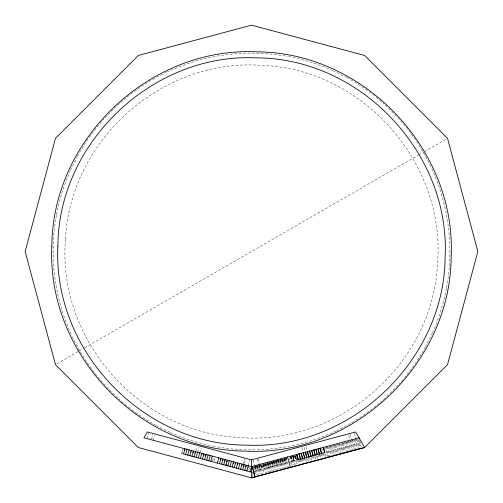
<?xml version="1.0" encoding="UTF-8"?>
<svg xmlns="http://www.w3.org/2000/svg" width="503" height="503" viewBox="0 0 503 503"><rect width="100%" height="100%" fill="white"/><g stroke="black" fill="none" stroke-linecap="round" stroke-linejoin="round"><path stroke-width="0.38" stroke-dasharray="2.52 1.89" d="M56.43 215.347C48.835 255.964 54.393 298.908 72.124 336.237M446.57 287.653C454.165 247.036 448.607 204.092 430.876 166.763M56.575 214.618C59.423 199.553 64.044 184.821 70.263 170.806M446.425 288.382C443.577 303.447 438.956 318.179 432.737 332.194M147.153 438.66L148.655 433.052M151.548 439.088L152.862 434.183M153.063 440.244L154.377 435.34M181.923 453.574L182.966 449.669M195.805 450.946L196.931 446.739M197.717 452.21L199.037 447.305M199.823 452.775L201.137 447.865M212.681 461.119L213.555 457.868M214.291 460.855L214.988 458.252L213.492 457.849M242.993 464.344L244.496 458.736M244.452 463.232L245.583 459.025M248.287 465.759L249.79 460.151M248.815 470.104L249.513 467.501M70.571 170.133L77.154 156.835M432.429 332.867L425.846 346.165M77.512 156.188C84.875 142.739 93.822 130.158 104.071 118.752M425.488 346.812C418.125 360.261 409.178 372.842 398.929 384.248M105.077 117.664L114.936 107.592L122.657 100.644M397.923 385.336L388.065 395.408L380.343 402.356M123.795 99.695C136.653 88.855 150.919 79.694 166.091 72.438M379.205 403.305C366.347 414.145 352.081 423.306 336.909 430.562M56.833 363.889L78.537 351.358M79.216 350.968L83.963 348.227M84.642 347.837L418.358 155.163M419.037 154.773L423.784 152.032M424.463 151.642L446.167 139.111M166.763 72.124C204.092 54.393 247.036 48.835 287.653 56.43M336.237 430.876C298.908 448.607 255.964 454.165 215.347 446.57M255.769 466.633L253.374 467.274L254.109 470.035M286.836 458.308L257.115 466.275L258.221 470.418M290.835 457.24L291.872 456.957L292.985 461.1M292.545 456.781L296.393 455.749M321.021 449.148L322.077 448.865L323.001 452.316M357.086 439.484L325.29 448.003L327.799 457.365M254.48 471.418L296.82 460.075L295.714 455.932M326.403 452.147L327.459 451.864M328.509 451.581L329.566 451.298M330.622 451.015L331.678 450.732M332.728 450.449L333.785 450.166M334.841 449.883L335.897 449.607M336.947 449.324L338.003 449.041M339.06 448.758L340.11 448.475M341.166 448.192L342.222 447.909M343.279 447.626L344.329 447.343M345.385 447.06L346.441 446.777M347.498 446.494L348.548 446.211M349.604 445.928L350.66 445.645M351.716 445.362L352.766 445.08M353.823 444.797L354.879 444.52M355.935 444.237L356.985 443.954M358.042 443.671L359.098 443.388M360.154 443.105L360.06 441.527M288.382 56.575C303.447 59.423 318.179 64.044 332.194 70.263M214.618 446.425C199.553 443.577 184.821 438.956 170.806 432.737M183.652 449.858L182.438 449.531L181.394 453.429L182.979 453.857M332.867 70.571L346.165 77.154M170.133 432.429L156.835 425.846M346.812 77.512C360.261 84.875 372.842 93.822 384.248 104.071M156.188 425.488C142.739 418.125 130.158 409.178 118.752 398.929M385.336 105.077L395.408 114.936L402.356 122.657M117.664 397.923L107.592 388.065L100.644 380.343M403.305 123.795C414.145 136.653 423.306 150.919 430.562 166.091M99.695 379.205C88.855 366.347 79.694 352.081 72.438 336.909M359.412 440.345L361.55 448.324M357.985 439.245L360.494 448.607M356.929 439.528L359.438 448.89M354.345 433.052L355.847 438.66M355.59 438.729L358.388 449.173M354.822 440.094L357.331 449.456M353.477 439.295L356.275 449.739M352.427 439.578L355.225 450.022M350.138 434.183L351.452 439.088M351.66 440.942L354.169 450.304M350.314 440.144L353.112 450.587M348.623 435.34L349.937 440.244M349.547 441.502L352.056 450.864M348.208 440.71L351.006 451.147M347.353 441.741L349.95 451.43M346.385 442.351L348.893 451.713M345.039 441.559L347.837 451.996M343.989 441.841L346.787 452.279M343.222 443.2L345.731 452.562M342.166 443.483L344.674 452.845M341.109 443.765L343.618 453.128M339.77 442.973L342.568 453.41M339.003 444.331L341.512 453.693M337.658 443.539L340.456 453.976M336.608 443.816L339.399 454.259M335.841 445.18L338.349 454.542M334.784 445.463L337.293 454.825M333.728 445.746L336.237 455.108M332.389 444.948L335.187 455.391M331.622 446.306L334.13 455.674M330.565 446.589L333.074 455.951M329.509 446.871L332.018 456.234M328.459 447.154L330.968 456.517M327.113 446.362L329.911 456.799M326.057 446.645L328.855 457.082M325.548 453.178L326.749 457.648M324.693 454.203L325.491 457.189M323.24 452.996L324.435 457.466M322.184 453.278L323.184 457.007M321.128 453.561L322.329 458.032M320.273 454.586L321.272 458.315M319.021 454.127L320.216 458.598M317.965 454.41L318.965 458.139M317.311 456.183L318.11 459.164M315.859 454.97L316.852 458.698M315.199 456.749L315.997 459.729M313.746 455.536L314.746 459.264M312.69 455.819L313.69 459.547M311.64 456.102L312.835 460.578M310.98 457.875L311.778 460.861M309.527 456.667L310.728 461.144M306.069 446.739L307.383 451.65M308.471 456.95L309.471 460.679M307.817 458.723L308.616 461.71M303.963 447.305L305.283 452.21M306.365 457.516L307.364 461.245M305.711 459.289L306.509 462.276M301.863 447.865L302.8 451.373M304.252 458.082L305.252 461.811M303.202 458.365L304.397 462.835M302.146 458.648L303.347 463.118M301.09 458.931L302.29 463.401M300.033 459.214L301.234 463.684M298.983 459.497L299.983 463.225M297.927 459.78L299.128 464.25M295.475 454.838L297.87 463.785M295.186 456.07L296.292 460.214M294.965 455.775L296.166 460.251M294.821 456.611L297.015 464.816M294.657 456.215L295.764 460.358M293.362 455.404L295.764 464.351M293.073 456.636L294.186 460.779M292.859 456.34L294.054 460.817M294.909 465.382L292.312 455.687L293.658 460.924M291.256 455.97L293.651 464.917M291.256 456.768L292.457 461.245M290.747 456.906L291.947 461.377M290.2 456.252L292.796 465.948M290.005 456.303L291.4 461.528M289.546 458.026L291.74 466.231M285.981 457.384L288.376 466.331M286.119 458.503L287.226 462.647M284.924 457.667L287.527 467.362M285.063 458.786L286.169 462.93M284.535 458.925L285.641 463.068M284.314 458.629L285.515 463.1M283.874 457.95L286.27 466.897M284.006 459.069L285.119 463.206M282.818 458.233L285.415 467.922M282.95 459.352L284.063 463.489M282.422 459.49L283.535 463.634M282.296 459.522L283.409 463.665M281.762 458.516L284.164 467.463M281.9 459.629L283.007 463.772M280.705 458.799L283.308 468.488M280.555 458.837L281.95 464.055M280.316 460.056L281.429 464.2M280.19 460.088L281.296 464.231M279.655 459.076L282.252 468.771M279.787 460.195L280.9 464.338M278.599 459.358L280.995 468.312M278.731 460.478L279.844 464.621M278.209 460.622L279.316 464.766M277.788 459.579L279.19 464.797M277.543 459.641L280.14 469.337M277.681 460.761L278.788 464.904M276.487 459.924L278.888 468.878M276.625 461.044L277.731 465.187M275.807 460.107L277.21 465.332M275.971 461.22L277.078 465.363M275.437 460.207L278.033 469.903M275.569 461.326L276.681 465.47M274.38 460.49L276.776 469.437M274.512 461.609L275.625 465.753M273.99 461.754L275.097 465.891M273.569 460.71L274.971 465.929M273.324 460.773L275.921 470.468M273.462 461.892L274.569 466.036M272.274 461.056L274.669 470.003M272.406 462.175L273.519 466.319M271.878 462.314L272.991 466.457M271.664 462.018L272.859 466.495M271.218 461.339L273.814 471.034M271.06 461.383L272.463 466.602M270.161 461.622L272.557 470.569M270.293 462.741L271.406 466.885M269.771 462.879L270.878 467.023M269.35 461.842L270.752 467.061M269.105 461.905L271.702 471.6M269.243 463.024L270.35 467.168M268.055 462.188L270.652 471.883M268.187 463.307L269.3 467.45M267.659 463.445L268.772 467.589M267.244 462.402L268.64 467.627M266.999 462.471L269.595 472.166M267.131 463.59L268.244 467.733M265.942 462.754L268.539 472.449M266.081 463.873L267.187 468.016M265.553 464.011L266.659 468.155M265.333 463.716L266.533 468.186M264.886 463.037L267.288 471.984M265.024 464.156L266.131 468.293M263.836 463.32L266.433 473.009M263.968 464.439L265.081 468.576M263.44 464.577L264.553 468.721M263.226 464.282L264.421 468.752M262.78 463.603L265.175 472.55M262.912 464.715L264.025 468.859M262.126 465.376L264.32 473.575M261.862 464.998L262.968 469.142M261.334 465.143L262.44 469.286M261.202 465.174L262.315 469.318M260.667 464.168L263.069 473.116M260.805 465.281L261.912 469.425M258.504 458.736L260.007 464.344M259.617 464.445L262.214 474.14M259.46 464.489L260.862 469.708M257.417 459.025L258.548 463.232M259.221 465.709L260.334 469.852M258.806 464.665L260.202 469.884M258.561 464.728L261.158 474.423M258.693 465.847L259.806 469.991M257.505 465.011L259.906 473.964M257.643 466.13L258.749 470.274M256.693 465.231L258.096 470.45M256.448 465.294L259.051 474.989M256.587 466.413L257.693 470.557M255.398 465.577L257.794 474.524M255.53 466.696L256.643 470.839M253.21 460.151L254.713 465.759M255.002 466.841L256.115 470.978M254.876 466.872L255.983 471.015M254.342 465.86L256.939 475.555M253.487 466.891L255.486 474.348M252.575 471.927L253.374 474.914M252.122 474.448L252.72 476.687M65.491 239.309C57.053 339.311 139.061 432.825 239.309 437.509C339.311 445.947 432.825 363.939 437.509 263.691C445.947 163.689 363.939 70.175 263.691 65.491C163.689 57.053 70.175 139.061 65.491 239.309"/><path stroke-width="0.75" d="M184.903 448.777L183.507 453.995L251.519 472.21M185.613 454.561L187.009 449.342M187.726 455.127L189.122 449.908M189.832 455.693L191.228 450.474M191.939 456.259L193.341 451.04M194.051 456.825L195.447 451.606M196.157 457.39L197.56 452.172M198.27 457.956L199.666 452.731M200.376 458.516L201.778 453.297M202.489 459.082L203.885 453.863M204.595 459.648L205.997 454.429M206.708 460.214L208.104 454.995M208.814 460.779L210.216 455.561M210.927 461.345L212.323 456.127M217.359 463.068L218.755 457.849M219.465 463.634L220.861 458.415M221.571 464.2L222.974 458.981M223.684 464.766L225.08 459.541M225.79 465.332L227.193 460.107M226.319 465.47L226.671 464.168M227.903 465.891L229.299 460.673M230.009 466.457L231.411 461.238M232.122 467.023L233.518 461.804M234.228 467.589L235.63 462.37M236.341 468.155L237.737 462.936M238.447 468.721L239.849 463.502M240.56 469.286L241.956 464.068M242.666 469.852L244.068 464.627M244.779 470.418L246.174 465.193M246.885 470.978L248.287 465.759M250.104 471.839L251.5 466.621L359.06 437.799L359.349 438.88M251.5 459.861L355.678 431.945L364.656 447.494L251.5 477.85L138.325 447.525L55.475 364.675L25.15 251.5L55.475 138.325L138.325 55.475L251.5 25.15L364.675 55.475L447.525 138.325L477.85 251.5L447.525 364.675L364.675 447.525L251.5 477.812L251.5 459.861L147.322 431.945L143.94 437.799L251.5 466.621M297.166 455.542L298.405 459.648M301.385 454.41L301.222 453.297M305.604 453.278L306.258 453.102M307.71 452.713L308.949 456.825M311.929 451.587L311.772 450.474M316.148 450.455L316.802 450.279M318.254 449.889L318.915 449.713M323.743 448.557L324.272 448.418M324.819 452.568L297.927 459.78L296.531 454.555M184.551 450.097L185.079 450.235M190.876 451.795L191.404 451.933M192.989 452.354L193.517 452.499M195.095 452.92L195.623 453.065M201.426 454.618L201.954 454.756M203.533 455.184L204.061 455.322M205.645 455.749L206.167 455.888M220.509 459.729L221.037 459.874M222.622 460.295L223.15 460.44M224.728 460.861L225.256 461.006M226.84 461.427L227.369 461.572M233.166 463.125L233.694 463.263M235.278 463.691L235.8 463.829M237.385 464.25L237.913 464.395M241.603 465.382L242.132 465.526M243.71 465.948L244.238 466.092M245.822 466.514L246.351 466.658M247.929 467.08L248.457 467.218M323.423 447.349L324.642 451.901M323.291 447.387L324.693 452.606M320.204 448.211L321.606 453.429M320.078 448.248L321.474 453.467M318.386 449.852L319.493 453.995M317.971 448.814L319.367 454.033M315.991 449.342L317.387 454.561M315.859 449.38L317.261 454.599M313.878 449.908L315.092 454.435M313.753 449.94L315.148 455.165M312.244 452.241L313.168 455.693M311.64 450.506L313.042 455.731M309.659 451.04L311.061 456.259M309.534 451.072L310.929 456.29M307.421 451.637L308.823 456.856M305.44 452.172L306.843 457.39M305.315 452.203L306.711 457.422M303.334 452.731L304.73 457.956M303.202 452.769L304.604 457.988M301.699 455.064L302.624 458.516M301.096 453.335L302.492 458.554M299.115 453.863L300.511 459.082M298.983 453.901L300.385 459.12M296.877 454.467L298.273 459.685M287.565 456.957L290.363 467.4M252.236 466.426L255.027 476.863M252.166 466.444L254.964 476.882M51.847 246.275C46.622 353.288 139.124 450.77 246.269 451.153C353.288 456.378 450.77 363.876 451.153 256.731C456.378 149.712 363.876 52.23 256.731 51.847C149.712 46.622 52.23 139.124 51.847 246.275M57.87 246.432C52.802 350.22 142.519 444.759 246.432 445.13C350.22 450.198 444.759 360.481 445.13 256.568C450.198 152.78 360.481 58.241 256.568 57.87C152.78 52.802 58.241 142.519 57.87 246.432"/></g></svg>
